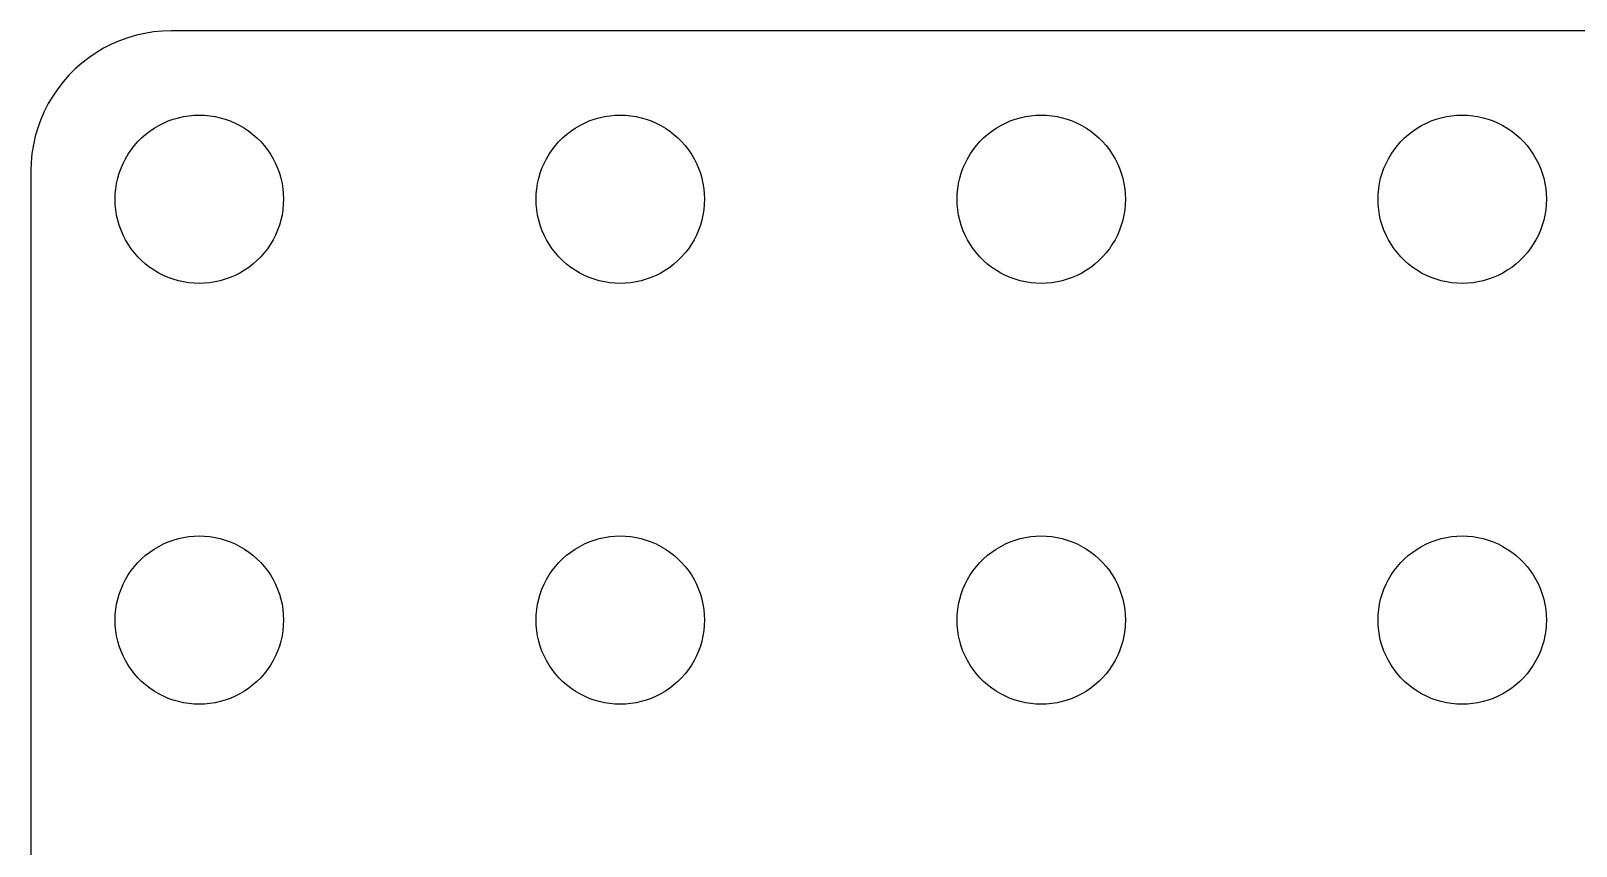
# Model space of a CAD drawing. Header units: metres. Extents: x -111 to 111, y -111 to 111.
# Drawn here: x -111 to -55.9, y 81.9 to 111 of the extents above; entities that cross this region are included whole.
import ezdxf

# ---------------------------------------------------------------- set-up
doc = ezdxf.new("R2010")
doc.units = ezdxf.units.M

msp = doc.modelspace()

# ---------------------------------------------------------------- linework, layer by layer
for p, q in [((-107.545, 110.755), (-107.841, 110.649)), ((-107.243, 110.843), (-107.545, 110.755)), ((-106.937, 110.911), (-107.243, 110.843)), ((-106.627, 110.961), (-106.937, 110.911)), ((-106.314, 110.99), (-106.627, 110.961)), ((-106, 111), (-106.314, 110.99)), ((106, 111), (-106, 111)), ((-108.679, 110.222), (-108.939, 110.045)), ((-108.409, 110.382), (-108.679, 110.222)), ((-108.129, 110.524), (-108.409, 110.382)), ((-107.841, 110.649), (-108.129, 110.524)), ((-109.423, 109.645), (-109.645, 109.423)), ((-109.187, 109.853), (-109.423, 109.645)), ((-108.939, 110.045), (-109.187, 109.853)), ((-109.853, 109.187), (-110.045, 108.939)), ((-109.645, 109.423), (-109.853, 109.187)), ((-110.222, 108.679), (-110.382, 108.409)), ((-110.045, 108.939), (-110.222, 108.679)), ((-110.524, 108.129), (-110.649, 107.841)), ((-110.382, 108.409), (-110.524, 108.129)), ((-105.746, 107.906), (-105.562, 107.947)), ((-105.562, 107.947), (-105.376, 107.976)), ((-105.376, 107.976), (-105.188, 107.994)), ((-105.188, 107.994), (-105, 108)), ((-105, 108), (-104.812, 107.994)), ((-104.812, 107.994), (-104.624, 107.976)), ((-104.624, 107.976), (-104.438, 107.947)), ((-104.438, 107.947), (-104.254, 107.906)), ((-90.7461, 107.906), (-90.5621, 107.947)), ((-90.5621, 107.947), (-90.376, 107.976)), ((-90.376, 107.976), (-90.1884, 107.994)), ((-90.1884, 107.994), (-90, 108)), ((-90, 108), (-89.8116, 107.994)), ((-89.8116, 107.994), (-89.624, 107.976)), ((-89.624, 107.976), (-89.4379, 107.947)), ((-89.4379, 107.947), (-89.2539, 107.906)), ((-75.7461, 107.906), (-75.5621, 107.947)), ((-75.5621, 107.947), (-75.376, 107.976)), ((-75.376, 107.976), (-75.1884, 107.994)), ((-75.1884, 107.994), (-75, 108)), ((-75, 108), (-74.8116, 107.994)), ((-74.8116, 107.994), (-74.624, 107.976)), ((-74.624, 107.976), (-74.4379, 107.947)), ((-74.4379, 107.947), (-74.2539, 107.906)), ((-60.7461, 107.906), (-60.5621, 107.947)), ((-60.5621, 107.947), (-60.376, 107.976)), ((-60.376, 107.976), (-60.1884, 107.994)), ((-60.1884, 107.994), (-60, 108)), ((-60, 108), (-59.8116, 107.994)), ((-59.8116, 107.994), (-59.624, 107.976)), ((-59.624, 107.976), (-59.4379, 107.947)), ((-59.4379, 107.947), (-59.2539, 107.906)), ((-110.755, 107.545), (-110.843, 107.243)), ((-110.649, 107.841), (-110.755, 107.545)), ((-106.912, 107.312), (-106.763, 107.427)), ((-106.763, 107.427), (-106.607, 107.533)), ((-106.607, 107.533), (-106.445, 107.629)), ((-106.445, 107.629), (-106.277, 107.714)), ((-106.277, 107.714), (-106.104, 107.789)), ((-106.104, 107.789), (-105.927, 107.853)), ((-105.927, 107.853), (-105.746, 107.906)), ((-104.254, 107.906), (-104.073, 107.853)), ((-104.073, 107.853), (-103.896, 107.789)), ((-103.896, 107.789), (-103.723, 107.714)), ((-103.723, 107.714), (-103.555, 107.629)), ((-103.555, 107.629), (-103.393, 107.533)), ((-103.393, 107.533), (-103.237, 107.427)), ((-103.237, 107.427), (-103.088, 107.312)), ((-91.9123, 107.312), (-91.7634, 107.427)), ((-91.7634, 107.427), (-91.6075, 107.533)), ((-91.6075, 107.533), (-91.4453, 107.629)), ((-91.4453, 107.629), (-91.2773, 107.714)), ((-91.2773, 107.714), (-91.1044, 107.789)), ((-91.1044, 107.789), (-90.927, 107.853)), ((-90.927, 107.853), (-90.7461, 107.906)), ((-89.2539, 107.906), (-89.073, 107.853)), ((-89.073, 107.853), (-88.8956, 107.789)), ((-88.8956, 107.789), (-88.7227, 107.714)), ((-88.7227, 107.714), (-88.5547, 107.629)), ((-88.5547, 107.629), (-88.3925, 107.533)), ((-88.3925, 107.533), (-88.2366, 107.427)), ((-88.2366, 107.427), (-88.0877, 107.312)), ((-76.9123, 107.312), (-76.7634, 107.427)), ((-76.7634, 107.427), (-76.6075, 107.533)), ((-76.6075, 107.533), (-76.4453, 107.629)), ((-76.4453, 107.629), (-76.2773, 107.714)), ((-76.2773, 107.714), (-76.1044, 107.789)), ((-76.1044, 107.789), (-75.927, 107.853)), ((-75.927, 107.853), (-75.7461, 107.906)), ((-74.2539, 107.906), (-74.073, 107.853)), ((-74.073, 107.853), (-73.8956, 107.789)), ((-73.8956, 107.789), (-73.7227, 107.714)), ((-73.7227, 107.714), (-73.5547, 107.629)), ((-73.5547, 107.629), (-73.3925, 107.533)), ((-73.3925, 107.533), (-73.2366, 107.427)), ((-73.2366, 107.427), (-73.0877, 107.312)), ((-61.9123, 107.312), (-61.7634, 107.427)), ((-61.7634, 107.427), (-61.6075, 107.533)), ((-61.6075, 107.533), (-61.4453, 107.629)), ((-61.4453, 107.629), (-61.2773, 107.714)), ((-61.2773, 107.714), (-61.1044, 107.789)), ((-61.1044, 107.789), (-60.927, 107.853)), ((-60.927, 107.853), (-60.7461, 107.906)), ((-59.2539, 107.906), (-59.0729, 107.853)), ((-59.0729, 107.853), (-58.8956, 107.789)), ((-58.8956, 107.789), (-58.7227, 107.714)), ((-58.7227, 107.714), (-58.5547, 107.629)), ((-58.5547, 107.629), (-58.3925, 107.533)), ((-58.3925, 107.533), (-58.2366, 107.427)), ((-58.2366, 107.427), (-58.0877, 107.312)), ((-110.911, 106.937), (-110.961, 106.627)), ((-110.843, 107.243), (-110.911, 106.937)), ((-107.427, 106.763), (-107.312, 106.912)), ((-107.312, 106.912), (-107.187, 107.054)), ((-107.187, 107.054), (-107.054, 107.187)), ((-107.054, 107.187), (-106.912, 107.312)), ((-103.088, 107.312), (-102.946, 107.187)), ((-102.946, 107.187), (-102.813, 107.054)), ((-102.813, 107.054), (-102.688, 106.912)), ((-102.688, 106.912), (-102.573, 106.763)), ((-92.427, 106.763), (-92.3115, 106.912)), ((-92.3115, 106.912), (-92.1869, 107.054)), ((-92.1869, 107.054), (-92.0536, 107.187)), ((-92.0536, 107.187), (-91.9123, 107.312)), ((-88.0877, 107.312), (-87.9464, 107.187)), ((-87.9464, 107.187), (-87.8131, 107.054)), ((-87.8131, 107.054), (-87.6885, 106.912)), ((-87.6885, 106.912), (-87.573, 106.763)), ((-77.427, 106.763), (-77.3115, 106.912)), ((-77.3115, 106.912), (-77.1869, 107.054)), ((-77.1869, 107.054), (-77.0536, 107.187)), ((-77.0536, 107.187), (-76.9123, 107.312)), ((-73.0877, 107.312), (-72.9464, 107.187)), ((-72.9464, 107.187), (-72.8131, 107.054)), ((-72.8131, 107.054), (-72.6885, 106.912)), ((-72.6885, 106.912), (-72.573, 106.763)), ((-62.427, 106.763), (-62.3115, 106.912)), ((-62.3115, 106.912), (-62.1869, 107.054)), ((-62.1869, 107.054), (-62.0536, 107.187)), ((-62.0536, 107.187), (-61.9123, 107.312)), ((-58.0877, 107.312), (-57.9464, 107.187)), ((-57.9464, 107.187), (-57.8131, 107.054)), ((-57.8131, 107.054), (-57.6885, 106.912)), ((-57.6885, 106.912), (-57.5729, 106.763)), ((-110.99, 106.314), (-111, 106)), ((-110.961, 106.627), (-110.99, 106.314)), ((-107.789, 106.104), (-107.714, 106.277)), ((-107.714, 106.277), (-107.629, 106.445)), ((-107.629, 106.445), (-107.533, 106.607)), ((-107.533, 106.607), (-107.427, 106.763)), ((-102.573, 106.763), (-102.467, 106.607)), ((-102.467, 106.607), (-102.371, 106.445)), ((-102.371, 106.445), (-102.286, 106.277)), ((-102.286, 106.277), (-102.211, 106.104)), ((-92.7893, 106.104), (-92.7145, 106.277)), ((-92.7145, 106.277), (-92.6289, 106.445)), ((-92.6289, 106.445), (-92.533, 106.607)), ((-92.533, 106.607), (-92.427, 106.763)), ((-87.573, 106.763), (-87.467, 106.607)), ((-87.467, 106.607), (-87.3711, 106.445)), ((-87.3711, 106.445), (-87.2855, 106.277)), ((-87.2855, 106.277), (-87.2107, 106.104)), ((-77.7893, 106.104), (-77.7145, 106.277)), ((-77.7145, 106.277), (-77.6289, 106.445)), ((-77.6289, 106.445), (-77.533, 106.607)), ((-77.533, 106.607), (-77.427, 106.763)), ((-72.573, 106.763), (-72.467, 106.607)), ((-72.467, 106.607), (-72.3711, 106.445)), ((-72.3711, 106.445), (-72.2855, 106.277)), ((-72.2855, 106.277), (-72.2107, 106.104)), ((-62.7893, 106.104), (-62.7145, 106.277)), ((-62.7145, 106.277), (-62.6289, 106.445)), ((-62.6289, 106.445), (-62.533, 106.607)), ((-62.533, 106.607), (-62.427, 106.763)), ((-57.5729, 106.763), (-57.467, 106.607)), ((-57.467, 106.607), (-57.3711, 106.445)), ((-57.3711, 106.445), (-57.2855, 106.277)), ((-57.2855, 106.277), (-57.2107, 106.104)), ((-111, 106), (-111, -106)), ((-107.947, 105.562), (-107.906, 105.746)), ((-107.906, 105.746), (-107.853, 105.927)), ((-107.853, 105.927), (-107.789, 106.104)), ((-102.211, 106.104), (-102.147, 105.927)), ((-102.147, 105.927), (-102.094, 105.746)), ((-102.094, 105.746), (-102.053, 105.562)), ((-92.9469, 105.562), (-92.9057, 105.746)), ((-92.9057, 105.746), (-92.8532, 105.927)), ((-92.8532, 105.927), (-92.7893, 106.104)), ((-87.2107, 106.104), (-87.1468, 105.927)), ((-87.1468, 105.927), (-87.0943, 105.746)), ((-87.0943, 105.746), (-87.0531, 105.562)), ((-77.9469, 105.562), (-77.9057, 105.746)), ((-77.9057, 105.746), (-77.8532, 105.927)), ((-77.8532, 105.927), (-77.7893, 106.104)), ((-72.2107, 106.104), (-72.1468, 105.927)), ((-72.1468, 105.927), (-72.0943, 105.746)), ((-72.0943, 105.746), (-72.0531, 105.562)), ((-62.9469, 105.562), (-62.9057, 105.746)), ((-62.9057, 105.746), (-62.8532, 105.927)), ((-62.8532, 105.927), (-62.7893, 106.104)), ((-57.2107, 106.104), (-57.1468, 105.927)), ((-57.1468, 105.927), (-57.0942, 105.746)), ((-57.0942, 105.746), (-57.0531, 105.562)), ((-108, 105), (-107.994, 105.188)), ((-107.994, 105.188), (-107.976, 105.376)), ((-107.976, 105.376), (-107.947, 105.562)), ((-102.053, 105.562), (-102.024, 105.376)), ((-102.024, 105.376), (-102.006, 105.188)), ((-102.006, 105.188), (-102, 105)), ((-93, 105), (-92.9941, 105.188)), ((-92.9941, 105.188), (-92.9763, 105.376)), ((-92.9763, 105.376), (-92.9469, 105.562)), ((-87.0531, 105.562), (-87.0237, 105.376)), ((-87.0237, 105.376), (-87.0059, 105.188)), ((-87.0059, 105.188), (-87, 105)), ((-78, 105), (-77.9941, 105.188)), ((-77.9941, 105.188), (-77.9763, 105.376)), ((-77.9763, 105.376), (-77.9469, 105.562)), ((-72.0531, 105.562), (-72.0237, 105.376)), ((-72.0237, 105.376), (-72.0059, 105.188)), ((-72.0059, 105.188), (-72, 105)), ((-63, 105), (-62.9941, 105.188)), ((-62.9941, 105.188), (-62.9763, 105.376)), ((-62.9763, 105.376), (-62.9469, 105.562)), ((-57.0531, 105.562), (-57.0237, 105.376)), ((-57.0237, 105.376), (-57.0059, 105.188)), ((-57.0059, 105.188), (-57, 105)), ((-107.994, 104.812), (-108, 105)), ((-107.976, 104.624), (-107.994, 104.812)), ((-107.947, 104.438), (-107.976, 104.624)), ((-102.024, 104.624), (-102.053, 104.438)), ((-102.006, 104.812), (-102.024, 104.624)), ((-102, 105), (-102.006, 104.812)), ((-92.9941, 104.812), (-93, 105)), ((-92.9763, 104.624), (-92.9941, 104.812)), ((-92.9469, 104.438), (-92.9763, 104.624)), ((-87.0237, 104.624), (-87.0531, 104.438)), ((-87.0059, 104.812), (-87.0237, 104.624)), ((-87, 105), (-87.0059, 104.812)), ((-77.9941, 104.812), (-78, 105)), ((-77.9763, 104.624), (-77.9941, 104.812)), ((-77.9469, 104.438), (-77.9763, 104.624)), ((-72.0237, 104.624), (-72.0531, 104.438)), ((-72.0059, 104.812), (-72.0237, 104.624)), ((-72, 105), (-72.0059, 104.812)), ((-62.9941, 104.812), (-63, 105)), ((-62.9763, 104.624), (-62.9941, 104.812)), ((-62.9469, 104.438), (-62.9763, 104.624)), ((-57.0237, 104.624), (-57.0531, 104.438)), ((-57.0059, 104.812), (-57.0237, 104.624)), ((-57, 105), (-57.0059, 104.812)), ((-107.906, 104.254), (-107.947, 104.438)), ((-107.853, 104.073), (-107.906, 104.254)), ((-107.789, 103.896), (-107.853, 104.073)), ((-102.147, 104.073), (-102.211, 103.896)), ((-102.094, 104.254), (-102.147, 104.073)), ((-102.053, 104.438), (-102.094, 104.254)), ((-92.9057, 104.254), (-92.9469, 104.438)), ((-92.8532, 104.073), (-92.9057, 104.254)), ((-92.7893, 103.896), (-92.8532, 104.073)), ((-87.1468, 104.073), (-87.2107, 103.896)), ((-87.0943, 104.254), (-87.1468, 104.073)), ((-87.0531, 104.438), (-87.0943, 104.254)), ((-77.9057, 104.254), (-77.9469, 104.438)), ((-77.8532, 104.073), (-77.9057, 104.254)), ((-77.7893, 103.896), (-77.8532, 104.073)), ((-72.1468, 104.073), (-72.2107, 103.896)), ((-72.0943, 104.254), (-72.1468, 104.073)), ((-72.0531, 104.438), (-72.0943, 104.254)), ((-62.9057, 104.254), (-62.9469, 104.438)), ((-62.8532, 104.073), (-62.9057, 104.254)), ((-62.7893, 103.896), (-62.8532, 104.073)), ((-57.1468, 104.073), (-57.2107, 103.896)), ((-57.0942, 104.254), (-57.1468, 104.073)), ((-57.0531, 104.438), (-57.0942, 104.254)), ((-107.714, 103.723), (-107.789, 103.896)), ((-107.629, 103.555), (-107.714, 103.723)), ((-107.533, 103.393), (-107.629, 103.555)), ((-102.371, 103.555), (-102.467, 103.393)), ((-102.286, 103.723), (-102.371, 103.555)), ((-102.211, 103.896), (-102.286, 103.723)), ((-92.7145, 103.723), (-92.7893, 103.896)), ((-92.6289, 103.555), (-92.7145, 103.723)), ((-92.533, 103.393), (-92.6289, 103.555)), ((-87.3711, 103.555), (-87.467, 103.393)), ((-87.2855, 103.723), (-87.3711, 103.555)), ((-87.2107, 103.896), (-87.2855, 103.723)), ((-77.7145, 103.723), (-77.7893, 103.896)), ((-77.6289, 103.555), (-77.7145, 103.723)), ((-77.533, 103.393), (-77.6289, 103.555)), ((-72.3711, 103.555), (-72.467, 103.393)), ((-72.2855, 103.723), (-72.3711, 103.555)), ((-72.2107, 103.896), (-72.2855, 103.723)), ((-62.7145, 103.723), (-62.7893, 103.896)), ((-62.6289, 103.555), (-62.7145, 103.723)), ((-62.533, 103.393), (-62.6289, 103.555)), ((-57.3711, 103.555), (-57.467, 103.393)), ((-57.2855, 103.723), (-57.3711, 103.555)), ((-57.2107, 103.896), (-57.2855, 103.723)), ((-107.427, 103.237), (-107.533, 103.393)), ((-107.312, 103.088), (-107.427, 103.237)), ((-107.187, 102.946), (-107.312, 103.088)), ((-102.688, 103.088), (-102.813, 102.946)), ((-102.573, 103.237), (-102.688, 103.088)), ((-102.467, 103.393), (-102.573, 103.237)), ((-92.427, 103.237), (-92.533, 103.393)), ((-92.3115, 103.088), (-92.427, 103.237)), ((-92.1869, 102.946), (-92.3115, 103.088)), ((-87.6885, 103.088), (-87.8131, 102.946)), ((-87.573, 103.237), (-87.6885, 103.088)), ((-87.467, 103.393), (-87.573, 103.237)), ((-77.427, 103.237), (-77.533, 103.393)), ((-77.3115, 103.088), (-77.427, 103.237)), ((-77.1869, 102.946), (-77.3115, 103.088)), ((-72.6885, 103.088), (-72.8131, 102.946)), ((-72.573, 103.237), (-72.6885, 103.088)), ((-72.467, 103.393), (-72.573, 103.237)), ((-62.427, 103.237), (-62.533, 103.393)), ((-62.3115, 103.088), (-62.427, 103.237)), ((-62.1869, 102.946), (-62.3115, 103.088)), ((-57.6885, 103.088), (-57.8131, 102.946)), ((-57.5729, 103.237), (-57.6885, 103.088)), ((-57.467, 103.393), (-57.5729, 103.237)), ((-107.054, 102.813), (-107.187, 102.946)), ((-106.912, 102.688), (-107.054, 102.813)), ((-106.763, 102.573), (-106.912, 102.688)), ((-106.607, 102.467), (-106.763, 102.573)), ((-106.445, 102.371), (-106.607, 102.467)), ((-103.393, 102.467), (-103.555, 102.371)), ((-103.237, 102.573), (-103.393, 102.467)), ((-103.088, 102.688), (-103.237, 102.573)), ((-102.946, 102.813), (-103.088, 102.688)), ((-102.813, 102.946), (-102.946, 102.813)), ((-92.0536, 102.813), (-92.1869, 102.946)), ((-91.9123, 102.688), (-92.0536, 102.813)), ((-91.7634, 102.573), (-91.9123, 102.688)), ((-91.6075, 102.467), (-91.7634, 102.573)), ((-91.4453, 102.371), (-91.6075, 102.467)), ((-88.3925, 102.467), (-88.5547, 102.371)), ((-88.2366, 102.573), (-88.3925, 102.467)), ((-88.0877, 102.688), (-88.2366, 102.573)), ((-87.9464, 102.813), (-88.0877, 102.688)), ((-87.8131, 102.946), (-87.9464, 102.813)), ((-77.0536, 102.813), (-77.1869, 102.946)), ((-76.9123, 102.688), (-77.0536, 102.813)), ((-76.7634, 102.573), (-76.9123, 102.688)), ((-76.6075, 102.467), (-76.7634, 102.573)), ((-76.4453, 102.371), (-76.6075, 102.467)), ((-73.3925, 102.467), (-73.5547, 102.371)), ((-73.2366, 102.573), (-73.3925, 102.467)), ((-73.0877, 102.688), (-73.2366, 102.573)), ((-72.9464, 102.813), (-73.0877, 102.688)), ((-72.8131, 102.946), (-72.9464, 102.813)), ((-62.0536, 102.813), (-62.1869, 102.946)), ((-61.9123, 102.688), (-62.0536, 102.813)), ((-61.7634, 102.573), (-61.9123, 102.688)), ((-61.6075, 102.467), (-61.7634, 102.573)), ((-61.4453, 102.371), (-61.6075, 102.467)), ((-58.3925, 102.467), (-58.5547, 102.371)), ((-58.2366, 102.573), (-58.3925, 102.467)), ((-58.0877, 102.688), (-58.2366, 102.573)), ((-57.9464, 102.813), (-58.0877, 102.688)), ((-57.8131, 102.946), (-57.9464, 102.813)), ((-106.277, 102.286), (-106.445, 102.371)), ((-106.104, 102.211), (-106.277, 102.286)), ((-105.927, 102.147), (-106.104, 102.211)), ((-105.746, 102.094), (-105.927, 102.147)), ((-105.562, 102.053), (-105.746, 102.094)), ((-105.376, 102.024), (-105.562, 102.053)), ((-105.188, 102.006), (-105.376, 102.024)), ((-105, 102), (-105.188, 102.006)), ((-104.812, 102.006), (-105, 102)), ((-104.624, 102.024), (-104.812, 102.006)), ((-104.438, 102.053), (-104.624, 102.024)), ((-104.254, 102.094), (-104.438, 102.053)), ((-104.073, 102.147), (-104.254, 102.094)), ((-103.896, 102.211), (-104.073, 102.147)), ((-103.723, 102.286), (-103.896, 102.211)), ((-103.555, 102.371), (-103.723, 102.286)), ((-91.2773, 102.286), (-91.4453, 102.371)), ((-91.1044, 102.211), (-91.2773, 102.286)), ((-90.927, 102.147), (-91.1044, 102.211)), ((-90.7461, 102.094), (-90.927, 102.147)), ((-90.5621, 102.053), (-90.7461, 102.094)), ((-90.376, 102.024), (-90.5621, 102.053)), ((-90.1884, 102.006), (-90.376, 102.024)), ((-90, 102), (-90.1884, 102.006)), ((-89.8116, 102.006), (-90, 102)), ((-89.624, 102.024), (-89.8116, 102.006)), ((-89.4379, 102.053), (-89.624, 102.024)), ((-89.2539, 102.094), (-89.4379, 102.053)), ((-89.073, 102.147), (-89.2539, 102.094)), ((-88.8956, 102.211), (-89.073, 102.147)), ((-88.7227, 102.286), (-88.8956, 102.211)), ((-88.5547, 102.371), (-88.7227, 102.286)), ((-76.2773, 102.286), (-76.4453, 102.371)), ((-76.1044, 102.211), (-76.2773, 102.286)), ((-75.927, 102.147), (-76.1044, 102.211)), ((-75.7461, 102.094), (-75.927, 102.147)), ((-75.5621, 102.053), (-75.7461, 102.094)), ((-75.376, 102.024), (-75.5621, 102.053)), ((-75.1884, 102.006), (-75.376, 102.024)), ((-75, 102), (-75.1884, 102.006)), ((-74.8116, 102.006), (-75, 102)), ((-74.624, 102.024), (-74.8116, 102.006)), ((-74.4379, 102.053), (-74.624, 102.024)), ((-74.2539, 102.094), (-74.4379, 102.053)), ((-74.073, 102.147), (-74.2539, 102.094)), ((-73.8956, 102.211), (-74.073, 102.147)), ((-73.7227, 102.286), (-73.8956, 102.211)), ((-73.5547, 102.371), (-73.7227, 102.286)), ((-61.2773, 102.286), (-61.4453, 102.371)), ((-61.1044, 102.211), (-61.2773, 102.286)), ((-60.927, 102.147), (-61.1044, 102.211)), ((-60.7461, 102.094), (-60.927, 102.147)), ((-60.5621, 102.053), (-60.7461, 102.094)), ((-60.376, 102.024), (-60.5621, 102.053)), ((-60.1884, 102.006), (-60.376, 102.024)), ((-60, 102), (-60.1884, 102.006)), ((-59.8116, 102.006), (-60, 102)), ((-59.624, 102.024), (-59.8116, 102.006)), ((-59.4379, 102.053), (-59.624, 102.024)), ((-59.2539, 102.094), (-59.4379, 102.053)), ((-59.0729, 102.147), (-59.2539, 102.094)), ((-58.8956, 102.211), (-59.0729, 102.147)), ((-58.7227, 102.286), (-58.8956, 102.211)), ((-58.5547, 102.371), (-58.7227, 102.286)), ((-106.763, 92.427), (-106.607, 92.533)), ((-106.607, 92.533), (-106.445, 92.6289)), ((-106.445, 92.6289), (-106.277, 92.7145)), ((-106.277, 92.7145), (-106.104, 92.7893)), ((-106.104, 92.7893), (-105.927, 92.8532)), ((-105.927, 92.8532), (-105.746, 92.9057)), ((-105.746, 92.9057), (-105.562, 92.9469)), ((-105.562, 92.9469), (-105.376, 92.9763)), ((-105.376, 92.9763), (-105.188, 92.9941)), ((-105.188, 92.9941), (-105, 93)), ((-105, 93), (-104.812, 92.9941)), ((-104.812, 92.9941), (-104.624, 92.9763)), ((-104.624, 92.9763), (-104.438, 92.9469)), ((-104.438, 92.9469), (-104.254, 92.9057)), ((-104.254, 92.9057), (-104.073, 92.8532)), ((-104.073, 92.8532), (-103.896, 92.7893)), ((-103.896, 92.7893), (-103.723, 92.7145)), ((-103.723, 92.7145), (-103.555, 92.6289)), ((-103.555, 92.6289), (-103.393, 92.533)), ((-103.393, 92.533), (-103.237, 92.427)), ((-91.7634, 92.427), (-91.6075, 92.533)), ((-91.6075, 92.533), (-91.4453, 92.6289)), ((-91.4453, 92.6289), (-91.2773, 92.7145)), ((-91.2773, 92.7145), (-91.1044, 92.7893)), ((-91.1044, 92.7893), (-90.927, 92.8532)), ((-90.927, 92.8532), (-90.7461, 92.9057)), ((-90.7461, 92.9057), (-90.5621, 92.9469)), ((-90.5621, 92.9469), (-90.376, 92.9763)), ((-90.376, 92.9763), (-90.1884, 92.9941)), ((-90.1884, 92.9941), (-90, 93)), ((-90, 93), (-89.8116, 92.9941)), ((-89.8116, 92.9941), (-89.624, 92.9763)), ((-89.624, 92.9763), (-89.4379, 92.9469)), ((-89.4379, 92.9469), (-89.2539, 92.9057)), ((-89.2539, 92.9057), (-89.073, 92.8532)), ((-89.073, 92.8532), (-88.8956, 92.7893)), ((-88.8956, 92.7893), (-88.7227, 92.7145)), ((-88.7227, 92.7145), (-88.5547, 92.6289)), ((-88.5547, 92.6289), (-88.3925, 92.533)), ((-88.3925, 92.533), (-88.2366, 92.427)), ((-76.7634, 92.427), (-76.6075, 92.533)), ((-76.6075, 92.533), (-76.4453, 92.6289)), ((-76.4453, 92.6289), (-76.2773, 92.7145)), ((-76.2773, 92.7145), (-76.1044, 92.7893)), ((-76.1044, 92.7893), (-75.927, 92.8532)), ((-75.927, 92.8532), (-75.7461, 92.9057)), ((-75.7461, 92.9057), (-75.5621, 92.9469)), ((-75.5621, 92.9469), (-75.376, 92.9763)), ((-75.376, 92.9763), (-75.1884, 92.9941)), ((-75.1884, 92.9941), (-75, 93)), ((-75, 93), (-74.8116, 92.9941)), ((-74.8116, 92.9941), (-74.624, 92.9763)), ((-74.624, 92.9763), (-74.4379, 92.9469)), ((-74.4379, 92.9469), (-74.2539, 92.9057)), ((-74.2539, 92.9057), (-74.073, 92.8532)), ((-74.073, 92.8532), (-73.8956, 92.7893)), ((-73.8956, 92.7893), (-73.7227, 92.7145)), ((-73.7227, 92.7145), (-73.5547, 92.6289)), ((-73.5547, 92.6289), (-73.3925, 92.533)), ((-73.3925, 92.533), (-73.2366, 92.427)), ((-61.7634, 92.427), (-61.6075, 92.533)), ((-61.6075, 92.533), (-61.4453, 92.6289)), ((-61.4453, 92.6289), (-61.2773, 92.7145)), ((-61.2773, 92.7145), (-61.1044, 92.7893)), ((-61.1044, 92.7893), (-60.927, 92.8532)), ((-60.927, 92.8532), (-60.7461, 92.9057)), ((-60.7461, 92.9057), (-60.5621, 92.9469)), ((-60.5621, 92.9469), (-60.376, 92.9763)), ((-60.376, 92.9763), (-60.1884, 92.9941)), ((-60.1884, 92.9941), (-60, 93)), ((-60, 93), (-59.8116, 92.9941)), ((-59.8116, 92.9941), (-59.624, 92.9763)), ((-59.624, 92.9763), (-59.4379, 92.9469)), ((-59.4379, 92.9469), (-59.2539, 92.9057)), ((-59.2539, 92.9057), (-59.0729, 92.8532)), ((-59.0729, 92.8532), (-58.8956, 92.7893)), ((-58.8956, 92.7893), (-58.7227, 92.7145)), ((-58.7227, 92.7145), (-58.5547, 92.6289)), ((-58.5547, 92.6289), (-58.3925, 92.533)), ((-58.3925, 92.533), (-58.2366, 92.427)), ((-107.312, 91.9123), (-107.187, 92.0536)), ((-107.187, 92.0536), (-107.054, 92.1869)), ((-107.054, 92.1869), (-106.912, 92.3115)), ((-106.912, 92.3115), (-106.763, 92.427)), ((-103.237, 92.427), (-103.088, 92.3115)), ((-103.088, 92.3115), (-102.946, 92.1869)), ((-102.946, 92.1869), (-102.813, 92.0536)), ((-102.813, 92.0536), (-102.688, 91.9123)), ((-92.3115, 91.9123), (-92.1869, 92.0536)), ((-92.1869, 92.0536), (-92.0536, 92.1869)), ((-92.0536, 92.1869), (-91.9123, 92.3115)), ((-91.9123, 92.3115), (-91.7634, 92.427)), ((-88.2366, 92.427), (-88.0877, 92.3115)), ((-88.0877, 92.3115), (-87.9464, 92.1869)), ((-87.9464, 92.1869), (-87.8131, 92.0536)), ((-87.8131, 92.0536), (-87.6885, 91.9123)), ((-77.3115, 91.9123), (-77.1869, 92.0536)), ((-77.1869, 92.0536), (-77.0536, 92.1869)), ((-77.0536, 92.1869), (-76.9123, 92.3115)), ((-76.9123, 92.3115), (-76.7634, 92.427)), ((-73.2366, 92.427), (-73.0877, 92.3115)), ((-73.0877, 92.3115), (-72.9464, 92.1869)), ((-72.9464, 92.1869), (-72.8131, 92.0536)), ((-72.8131, 92.0536), (-72.6885, 91.9123)), ((-62.3115, 91.9123), (-62.1869, 92.0536)), ((-62.1869, 92.0536), (-62.0536, 92.1869)), ((-62.0536, 92.1869), (-61.9123, 92.3115)), ((-61.9123, 92.3115), (-61.7634, 92.427)), ((-58.2366, 92.427), (-58.0877, 92.3115)), ((-58.0877, 92.3115), (-57.9464, 92.1869)), ((-57.9464, 92.1869), (-57.8131, 92.0536)), ((-57.8131, 92.0536), (-57.6885, 91.9123)), ((-107.714, 91.2773), (-107.629, 91.4453)), ((-107.629, 91.4453), (-107.533, 91.6075)), ((-107.533, 91.6075), (-107.427, 91.7634)), ((-107.427, 91.7634), (-107.312, 91.9123)), ((-102.688, 91.9123), (-102.573, 91.7634)), ((-102.573, 91.7634), (-102.467, 91.6075)), ((-102.467, 91.6075), (-102.371, 91.4453)), ((-102.371, 91.4453), (-102.286, 91.2773)), ((-92.7145, 91.2773), (-92.6289, 91.4453)), ((-92.6289, 91.4453), (-92.533, 91.6075)), ((-92.533, 91.6075), (-92.427, 91.7634)), ((-92.427, 91.7634), (-92.3115, 91.9123)), ((-87.6885, 91.9123), (-87.573, 91.7634)), ((-87.573, 91.7634), (-87.467, 91.6075)), ((-87.467, 91.6075), (-87.3711, 91.4453)), ((-87.3711, 91.4453), (-87.2855, 91.2773)), ((-77.7145, 91.2773), (-77.6289, 91.4453)), ((-77.6289, 91.4453), (-77.533, 91.6075)), ((-77.533, 91.6075), (-77.427, 91.7634)), ((-77.427, 91.7634), (-77.3115, 91.9123)), ((-72.6885, 91.9123), (-72.573, 91.7634)), ((-72.573, 91.7634), (-72.467, 91.6075)), ((-72.467, 91.6075), (-72.3711, 91.4453)), ((-72.3711, 91.4453), (-72.2855, 91.2773)), ((-62.7145, 91.2773), (-62.6289, 91.4453)), ((-62.6289, 91.4453), (-62.533, 91.6075)), ((-62.533, 91.6075), (-62.427, 91.7634)), ((-62.427, 91.7634), (-62.3115, 91.9123)), ((-57.6885, 91.9123), (-57.5729, 91.7634)), ((-57.5729, 91.7634), (-57.467, 91.6075)), ((-57.467, 91.6075), (-57.3711, 91.4453)), ((-57.3711, 91.4453), (-57.2855, 91.2773)), ((-107.906, 90.7461), (-107.853, 90.927)), ((-107.853, 90.927), (-107.789, 91.1044)), ((-107.789, 91.1044), (-107.714, 91.2773)), ((-102.286, 91.2773), (-102.211, 91.1044)), ((-102.211, 91.1044), (-102.147, 90.927)), ((-102.147, 90.927), (-102.094, 90.7461)), ((-92.9057, 90.7461), (-92.8532, 90.927)), ((-92.8532, 90.927), (-92.7893, 91.1044)), ((-92.7893, 91.1044), (-92.7145, 91.2773)), ((-87.2855, 91.2773), (-87.2107, 91.1044)), ((-87.2107, 91.1044), (-87.1468, 90.927)), ((-87.1468, 90.927), (-87.0943, 90.7461)), ((-77.9057, 90.7461), (-77.8532, 90.927)), ((-77.8532, 90.927), (-77.7893, 91.1044)), ((-77.7893, 91.1044), (-77.7145, 91.2773)), ((-72.2855, 91.2773), (-72.2107, 91.1044)), ((-72.2107, 91.1044), (-72.1468, 90.927)), ((-72.1468, 90.927), (-72.0943, 90.7461)), ((-62.9057, 90.7461), (-62.8532, 90.927)), ((-62.8532, 90.927), (-62.7893, 91.1044)), ((-62.7893, 91.1044), (-62.7145, 91.2773)), ((-57.2855, 91.2773), (-57.2107, 91.1044)), ((-57.2107, 91.1044), (-57.1468, 90.927)), ((-57.1468, 90.927), (-57.0942, 90.7461)), ((-107.994, 90.1884), (-107.976, 90.376)), ((-107.976, 90.376), (-107.947, 90.5621)), ((-107.947, 90.5621), (-107.906, 90.7461)), ((-102.094, 90.7461), (-102.053, 90.5621)), ((-102.053, 90.5621), (-102.024, 90.376)), ((-102.024, 90.376), (-102.006, 90.1884)), ((-92.9941, 90.1884), (-92.9763, 90.376)), ((-92.9763, 90.376), (-92.9469, 90.5621)), ((-92.9469, 90.5621), (-92.9057, 90.7461)), ((-87.0943, 90.7461), (-87.0531, 90.5621)), ((-87.0531, 90.5621), (-87.0237, 90.376)), ((-87.0237, 90.376), (-87.0059, 90.1884)), ((-77.9941, 90.1884), (-77.9763, 90.376)), ((-77.9763, 90.376), (-77.9469, 90.5621)), ((-77.9469, 90.5621), (-77.9057, 90.7461)), ((-72.0943, 90.7461), (-72.0531, 90.5621)), ((-72.0531, 90.5621), (-72.0237, 90.376)), ((-72.0237, 90.376), (-72.0059, 90.1884)), ((-62.9941, 90.1884), (-62.9763, 90.376)), ((-62.9763, 90.376), (-62.9469, 90.5621)), ((-62.9469, 90.5621), (-62.9057, 90.7461)), ((-57.0942, 90.7461), (-57.0531, 90.5621)), ((-57.0531, 90.5621), (-57.0237, 90.376)), ((-57.0237, 90.376), (-57.0059, 90.1884)), ((-108, 90), (-107.994, 90.1884)), ((-107.994, 89.8116), (-108, 90)), ((-107.976, 89.624), (-107.994, 89.8116)), ((-102.006, 89.8116), (-102.024, 89.624)), ((-102.006, 90.1884), (-102, 90)), ((-102, 90), (-102.006, 89.8116)), ((-93, 90), (-92.9941, 90.1884)), ((-92.9941, 89.8116), (-93, 90)), ((-92.9763, 89.624), (-92.9941, 89.8116)), ((-87.0059, 89.8116), (-87.0237, 89.624)), ((-87.0059, 90.1884), (-87, 90)), ((-87, 90), (-87.0059, 89.8116)), ((-78, 90), (-77.9941, 90.1884)), ((-77.9941, 89.8116), (-78, 90)), ((-77.9763, 89.624), (-77.9941, 89.8116)), ((-72.0059, 89.8116), (-72.0237, 89.624)), ((-72.0059, 90.1884), (-72, 90)), ((-72, 90), (-72.0059, 89.8116)), ((-63, 90), (-62.9941, 90.1884)), ((-62.9941, 89.8116), (-63, 90)), ((-62.9763, 89.624), (-62.9941, 89.8116)), ((-57.0059, 89.8116), (-57.0237, 89.624)), ((-57.0059, 90.1884), (-57, 90)), ((-57, 90), (-57.0059, 89.8116)), ((-107.947, 89.4379), (-107.976, 89.624)), ((-107.906, 89.2539), (-107.947, 89.4379)), ((-107.853, 89.073), (-107.906, 89.2539)), ((-102.094, 89.2539), (-102.147, 89.073)), ((-102.053, 89.4379), (-102.094, 89.2539)), ((-102.024, 89.624), (-102.053, 89.4379)), ((-92.9469, 89.4379), (-92.9763, 89.624)), ((-92.9057, 89.2539), (-92.9469, 89.4379)), ((-92.8532, 89.073), (-92.9057, 89.2539)), ((-87.0943, 89.2539), (-87.1468, 89.073)), ((-87.0531, 89.4379), (-87.0943, 89.2539)), ((-87.0237, 89.624), (-87.0531, 89.4379)), ((-77.9469, 89.4379), (-77.9763, 89.624)), ((-77.9057, 89.2539), (-77.9469, 89.4379)), ((-77.8532, 89.073), (-77.9057, 89.2539)), ((-72.0943, 89.2539), (-72.1468, 89.073)), ((-72.0531, 89.4379), (-72.0943, 89.2539)), ((-72.0237, 89.624), (-72.0531, 89.4379)), ((-62.9469, 89.4379), (-62.9763, 89.624)), ((-62.9057, 89.2539), (-62.9469, 89.4379)), ((-62.8532, 89.073), (-62.9057, 89.2539)), ((-57.0942, 89.2539), (-57.1468, 89.073)), ((-57.0531, 89.4379), (-57.0942, 89.2539)), ((-57.0237, 89.624), (-57.0531, 89.4379)), ((-107.789, 88.8956), (-107.853, 89.073)), ((-107.714, 88.7227), (-107.789, 88.8956)), ((-107.629, 88.5547), (-107.714, 88.7227)), ((-102.286, 88.7227), (-102.371, 88.5547)), ((-102.211, 88.8956), (-102.286, 88.7227)), ((-102.147, 89.073), (-102.211, 88.8956)), ((-92.7893, 88.8956), (-92.8532, 89.073)), ((-92.7145, 88.7227), (-92.7893, 88.8956)), ((-92.6289, 88.5547), (-92.7145, 88.7227)), ((-87.2855, 88.7227), (-87.3711, 88.5547)), ((-87.2107, 88.8956), (-87.2855, 88.7227)), ((-87.1468, 89.073), (-87.2107, 88.8956)), ((-77.7893, 88.8956), (-77.8532, 89.073)), ((-77.7145, 88.7227), (-77.7893, 88.8956)), ((-77.6289, 88.5547), (-77.7145, 88.7227)), ((-72.2855, 88.7227), (-72.3711, 88.5547)), ((-72.2107, 88.8956), (-72.2855, 88.7227)), ((-72.1468, 89.073), (-72.2107, 88.8956)), ((-62.7893, 88.8956), (-62.8532, 89.073)), ((-62.7145, 88.7227), (-62.7893, 88.8956)), ((-62.6289, 88.5547), (-62.7145, 88.7227)), ((-57.2855, 88.7227), (-57.3711, 88.5547)), ((-57.2107, 88.8956), (-57.2855, 88.7227)), ((-57.1468, 89.073), (-57.2107, 88.8956)), ((-107.533, 88.3925), (-107.629, 88.5547)), ((-107.427, 88.2366), (-107.533, 88.3925)), ((-107.312, 88.0877), (-107.427, 88.2366)), ((-102.573, 88.2366), (-102.688, 88.0877)), ((-102.467, 88.3925), (-102.573, 88.2366)), ((-102.371, 88.5547), (-102.467, 88.3925)), ((-92.533, 88.3925), (-92.6289, 88.5547)), ((-92.427, 88.2366), (-92.533, 88.3925)), ((-92.3115, 88.0877), (-92.427, 88.2366)), ((-87.573, 88.2366), (-87.6885, 88.0877)), ((-87.467, 88.3925), (-87.573, 88.2366)), ((-87.3711, 88.5547), (-87.467, 88.3925)), ((-77.533, 88.3925), (-77.6289, 88.5547)), ((-77.427, 88.2366), (-77.533, 88.3925)), ((-77.3115, 88.0877), (-77.427, 88.2366)), ((-72.573, 88.2366), (-72.6885, 88.0877)), ((-72.467, 88.3925), (-72.573, 88.2366)), ((-72.3711, 88.5547), (-72.467, 88.3925)), ((-62.533, 88.3925), (-62.6289, 88.5547)), ((-62.427, 88.2366), (-62.533, 88.3925)), ((-62.3115, 88.0877), (-62.427, 88.2366)), ((-57.5729, 88.2366), (-57.6885, 88.0877)), ((-57.467, 88.3925), (-57.5729, 88.2366)), ((-57.3711, 88.5547), (-57.467, 88.3925)), ((-107.187, 87.9464), (-107.312, 88.0877)), ((-107.054, 87.8131), (-107.187, 87.9464)), ((-106.912, 87.6885), (-107.054, 87.8131)), ((-106.763, 87.573), (-106.912, 87.6885)), ((-106.607, 87.467), (-106.763, 87.573)), ((-103.237, 87.573), (-103.393, 87.467)), ((-103.088, 87.6885), (-103.237, 87.573)), ((-102.946, 87.8131), (-103.088, 87.6885)), ((-102.813, 87.9464), (-102.946, 87.8131)), ((-102.688, 88.0877), (-102.813, 87.9464)), ((-92.1869, 87.9464), (-92.3115, 88.0877)), ((-92.0536, 87.8131), (-92.1869, 87.9464)), ((-91.9123, 87.6885), (-92.0536, 87.8131)), ((-91.7634, 87.573), (-91.9123, 87.6885)), ((-91.6075, 87.467), (-91.7634, 87.573)), ((-88.2366, 87.573), (-88.3925, 87.467)), ((-88.0877, 87.6885), (-88.2366, 87.573)), ((-87.9464, 87.8131), (-88.0877, 87.6885)), ((-87.8131, 87.9464), (-87.9464, 87.8131)), ((-87.6885, 88.0877), (-87.8131, 87.9464)), ((-77.1869, 87.9464), (-77.3115, 88.0877)), ((-77.0536, 87.8131), (-77.1869, 87.9464)), ((-76.9123, 87.6885), (-77.0536, 87.8131)), ((-76.7634, 87.573), (-76.9123, 87.6885)), ((-76.6075, 87.467), (-76.7634, 87.573)), ((-73.2366, 87.573), (-73.3925, 87.467)), ((-73.0877, 87.6885), (-73.2366, 87.573)), ((-72.9464, 87.8131), (-73.0877, 87.6885)), ((-72.8131, 87.9464), (-72.9464, 87.8131)), ((-72.6885, 88.0877), (-72.8131, 87.9464)), ((-62.1869, 87.9464), (-62.3115, 88.0877)), ((-62.0536, 87.8131), (-62.1869, 87.9464)), ((-61.9123, 87.6885), (-62.0536, 87.8131)), ((-61.7634, 87.573), (-61.9123, 87.6885)), ((-61.6075, 87.467), (-61.7634, 87.573)), ((-58.2366, 87.573), (-58.3925, 87.467)), ((-58.0877, 87.6885), (-58.2366, 87.573)), ((-57.9464, 87.8131), (-58.0877, 87.6885)), ((-57.8131, 87.9464), (-57.9464, 87.8131)), ((-57.6885, 88.0877), (-57.8131, 87.9464)), ((-106.445, 87.3711), (-106.607, 87.467)), ((-106.277, 87.2855), (-106.445, 87.3711)), ((-106.104, 87.2107), (-106.277, 87.2855)), ((-105.927, 87.1468), (-106.104, 87.2107)), ((-105.746, 87.0943), (-105.927, 87.1468)), ((-105.562, 87.0531), (-105.746, 87.0943)), ((-105.376, 87.0237), (-105.562, 87.0531)), ((-105.188, 87.0059), (-105.376, 87.0237)), ((-105, 87), (-105.188, 87.0059)), ((-104.812, 87.0059), (-105, 87)), ((-104.624, 87.0237), (-104.812, 87.0059)), ((-104.438, 87.0531), (-104.624, 87.0237)), ((-104.254, 87.0943), (-104.438, 87.0531)), ((-104.073, 87.1468), (-104.254, 87.0943)), ((-103.896, 87.2107), (-104.073, 87.1468)), ((-103.723, 87.2855), (-103.896, 87.2107)), ((-103.555, 87.3711), (-103.723, 87.2855)), ((-103.393, 87.467), (-103.555, 87.3711)), ((-91.4453, 87.3711), (-91.6075, 87.467)), ((-91.2773, 87.2855), (-91.4453, 87.3711)), ((-91.1044, 87.2107), (-91.2773, 87.2855)), ((-90.927, 87.1468), (-91.1044, 87.2107)), ((-90.7461, 87.0943), (-90.927, 87.1468)), ((-90.5621, 87.0531), (-90.7461, 87.0943)), ((-90.376, 87.0237), (-90.5621, 87.0531)), ((-90.1884, 87.0059), (-90.376, 87.0237)), ((-90, 87), (-90.1884, 87.0059)), ((-89.8116, 87.0059), (-90, 87)), ((-89.624, 87.0237), (-89.8116, 87.0059)), ((-89.4379, 87.0531), (-89.624, 87.0237)), ((-89.2539, 87.0943), (-89.4379, 87.0531)), ((-89.073, 87.1468), (-89.2539, 87.0943)), ((-88.8956, 87.2107), (-89.073, 87.1468)), ((-88.7227, 87.2855), (-88.8956, 87.2107)), ((-88.5547, 87.3711), (-88.7227, 87.2855)), ((-88.3925, 87.467), (-88.5547, 87.3711)), ((-76.4453, 87.3711), (-76.6075, 87.467)), ((-76.2773, 87.2855), (-76.4453, 87.3711)), ((-76.1044, 87.2107), (-76.2773, 87.2855)), ((-75.927, 87.1468), (-76.1044, 87.2107)), ((-75.7461, 87.0943), (-75.927, 87.1468)), ((-75.5621, 87.0531), (-75.7461, 87.0943)), ((-75.376, 87.0237), (-75.5621, 87.0531)), ((-75.1884, 87.0059), (-75.376, 87.0237)), ((-75, 87), (-75.1884, 87.0059)), ((-74.8116, 87.0059), (-75, 87)), ((-74.624, 87.0237), (-74.8116, 87.0059)), ((-74.4379, 87.0531), (-74.624, 87.0237)), ((-74.2539, 87.0943), (-74.4379, 87.0531)), ((-74.073, 87.1468), (-74.2539, 87.0943)), ((-73.8956, 87.2107), (-74.073, 87.1468)), ((-73.7227, 87.2855), (-73.8956, 87.2107)), ((-73.5547, 87.3711), (-73.7227, 87.2855)), ((-73.3925, 87.467), (-73.5547, 87.3711)), ((-61.4453, 87.3711), (-61.6075, 87.467)), ((-61.2773, 87.2855), (-61.4453, 87.3711)), ((-61.1044, 87.2107), (-61.2773, 87.2855)), ((-60.927, 87.1468), (-61.1044, 87.2107)), ((-60.7461, 87.0943), (-60.927, 87.1468)), ((-60.5621, 87.0531), (-60.7461, 87.0943)), ((-60.376, 87.0237), (-60.5621, 87.0531)), ((-60.1884, 87.0059), (-60.376, 87.0237)), ((-60, 87), (-60.1884, 87.0059)), ((-59.8116, 87.0059), (-60, 87)), ((-59.624, 87.0237), (-59.8116, 87.0059)), ((-59.4379, 87.0531), (-59.624, 87.0237)), ((-59.2539, 87.0943), (-59.4379, 87.0531)), ((-59.0729, 87.1468), (-59.2539, 87.0943)), ((-58.8956, 87.2107), (-59.0729, 87.1468)), ((-58.7227, 87.2855), (-58.8956, 87.2107)), ((-58.5547, 87.3711), (-58.7227, 87.2855)), ((-58.3925, 87.467), (-58.5547, 87.3711))]:
    msp.add_line(p, q)

doc.saveas('drawing.dxf')
